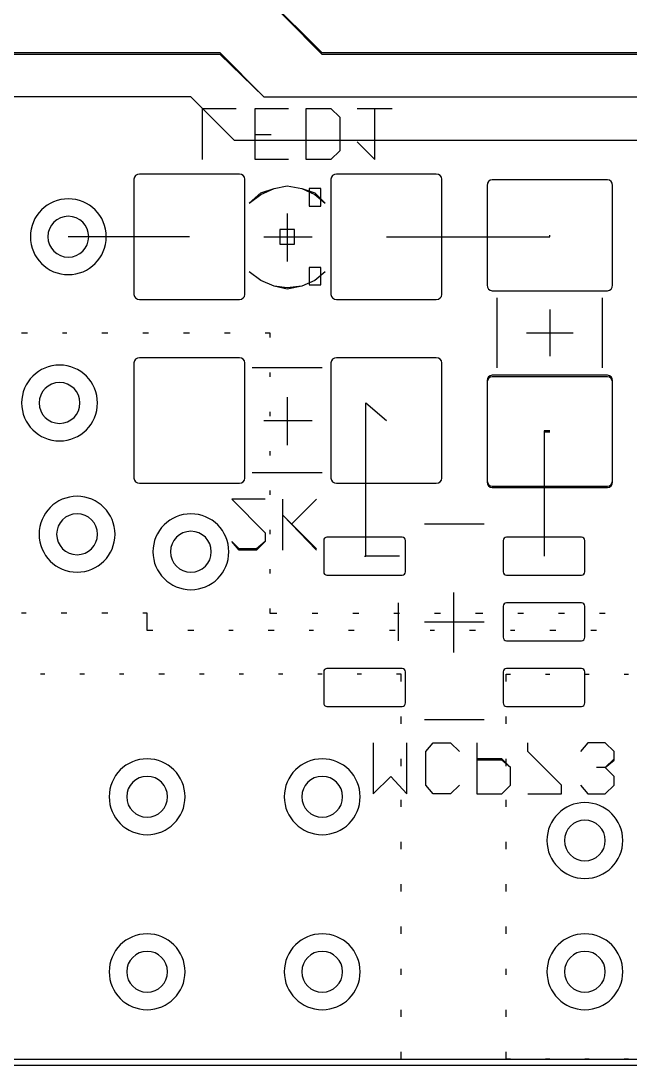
# Model space of a CAD drawing. Extents: x 82 to 213, y 78 to 137.
# Drawn here: x 114.01 to 122.85, y 78.48 to 93.63 of the extents above; entities that cross this region are included whole.
import ezdxf

# ---------------------------------------------------------------- set-up
doc = ezdxf.new("R2010")
doc.units = 0
for name, color, linetype in [('Circuit_2013-04-18', 7, 'CONTINUOUS'), ('Circuit_2013-08-08', 7, 'CONTINUOUS'), ('Cutout', 7, 'CONTINUOUS')]:
    doc.layers.add(name, color=color, linetype=linetype)

msp = doc.modelspace()

# ---------------------------------------------------------------- linework, layer by layer
at = {"layer": 'Circuit_2013-04-18', "color": 1}
for points in [[(127.6985, 90.628611), (126.4285, 91.898611), (117.115167, 91.898611), (116.480167, 92.533611), (99.356333, 92.533611), (96.689333, 95.200611), (96.4565, 95.200611)], [(117.5385, 92.533611), (116.9035, 93.168611), (108.246333, 93.168611), (106.6165, 94.777278), (106.6165, 95.200611)], [(128.9685, 91.898611), (127.6985, 93.168611), (118.385167, 93.168611), (116.7765, 94.777278), (116.7765, 95.200611)], [(117.5385, 92.533611), (127.275167, 92.533611), (128.545167, 91.263611)], [(116.6495, 91.623444), (116.6495, 92.364278), (117.136333, 92.364278)], [(117.898333, 91.623444), (117.4115, 91.623444), (117.4115, 92.364278), (117.898333, 92.364278)], [(118.152333, 91.623444), (118.152333, 92.364278), (118.512167, 92.364278), (118.639167, 92.237278), (118.639167, 91.750444), (118.512167, 91.623444), (118.152333, 91.623444)], [(118.893167, 91.877444), (119.147167, 91.623444), (119.147167, 92.364278)], [(118.893167, 92.364278), (119.401167, 92.364278)], [(117.4115, 91.983278), (117.644333, 91.983278)], [(117.326833, 90.988444), (117.496167, 91.136611), (117.686667, 91.200111), (117.877167, 91.242444), (118.088833, 91.200111), (118.279333, 91.136611), (118.4275, 90.988444)], [(116.459, 90.501611), (114.702167, 90.501611)], [(119.3165, 90.501611), (121.687167, 90.501611), (121.687167, 90.522778)], [(118.4275, 89.993611), (118.279333, 89.866611), (118.088833, 89.781944), (117.877167, 89.760778), (117.686667, 89.781944), (117.496167, 89.866611), (117.326833, 89.993611)], [(120.925167, 88.596611), (120.925167, 89.612611)], [(122.449167, 88.596611), (122.449167, 89.612611)], [(114.024833, 89.104611), (114.1095, 89.104611)], [(114.6175, 89.104611), (114.681, 89.104611)], [(115.189, 89.104611), (115.273667, 89.104611)], [(115.781667, 89.104611), (115.866333, 89.104611)], [(116.374333, 89.104611), (116.459, 89.104611)], [(116.967, 89.104611), (117.051667, 89.104611)], [(117.559667, 89.104611), (117.623167, 89.104611), (117.623167, 89.041111)], [(118.385167, 88.596611), (117.369167, 88.596611)], [(117.623167, 88.533111), (117.623167, 88.469611)], [(119.507, 85.866111), (119.020167, 85.866111), (119.020167, 88.088611), (119.3165, 87.834611)], [(117.623167, 87.961611), (117.623167, 87.898111)], [(121.687167, 87.686444), (121.6025, 87.686444), (121.6025, 85.866111)], [(117.623167, 87.390111), (117.623167, 87.326611)], [(118.385167, 87.072611), (117.369167, 87.072611)], [(117.559667, 86.691611), (117.072833, 86.691611), (117.559667, 86.204778), (117.559667, 86.077778), (117.432667, 85.971944), (117.178667, 85.971944), (117.072833, 86.077778)], [(117.623167, 86.818611), (117.623167, 86.755111)], [(117.813667, 85.971944), (117.813667, 86.691611)], [(117.940667, 86.331778), (118.3005, 86.691611)], [(117.813667, 86.458778), (118.3005, 85.971944)], [(117.623167, 86.247111), (117.623167, 86.183611)], [(120.734667, 86.331778), (119.866833, 86.331778)], [(118.999, 85.866111), (119.020167, 85.866111)], [(117.623167, 85.675611), (117.623167, 85.612111)], [(119.485833, 85.188778), (119.485833, 84.638444)], [(114.088333, 85.040611), (114.024833, 85.040611)], [(114.681, 85.040611), (114.596333, 85.040611)], [(115.273667, 85.040611), (115.189, 85.040611)], [(115.929833, 84.786611), (115.845167, 84.786611), (115.845167, 85.040611), (115.781667, 85.040611)], [(117.623167, 85.104111), (117.623167, 85.040611)], [(117.623167, 85.040611), (117.729, 85.040611)], [(118.237, 85.040611), (118.321667, 85.040611)], [(118.829667, 85.040611), (118.914333, 85.040611)], [(119.422333, 85.040611), (119.507, 85.040611)], [(120.015, 85.040611), (120.099667, 85.040611)], [(120.607667, 85.040611), (120.7135, 85.040611)], [(121.2215, 85.040611), (121.306167, 85.040611)], [(121.814167, 85.040611), (121.898833, 85.040611)], [(122.406833, 85.040611), (122.4915, 85.040611)], [(116.5225, 84.786611), (116.437833, 84.786611)], [(117.094, 84.786611), (117.0305, 84.786611)], [(117.686667, 84.786611), (117.602, 84.786611)], [(118.258167, 84.786611), (118.194667, 84.786611)], [(118.850833, 84.786611), (118.766167, 84.786611)], [(119.4435, 84.786611), (119.358833, 84.786611)], [(120.015, 84.786611), (119.9515, 84.786611)], [(120.607667, 84.786611), (120.523, 84.786611)], [(121.179167, 84.786611), (121.115667, 84.786611)], [(121.771833, 84.786611), (121.687167, 84.786611)], [(122.3645, 84.786611), (122.279833, 84.786611)], [(114.3635, 84.151611), (114.3, 84.151611)], [(114.935, 84.151611), (114.8715, 84.151611)], [(115.5065, 84.151611), (115.443, 84.151611)], [(116.099167, 84.151611), (116.0145, 84.151611)], [(116.670667, 84.151611), (116.607167, 84.151611)], [(117.242167, 84.151611), (117.178667, 84.151611)], [(117.813667, 84.151611), (117.750167, 84.151611)], [(118.385167, 84.151611), (118.321667, 84.151611)], [(118.956667, 84.151611), (118.893167, 84.151611)], [(119.528167, 84.151611), (119.464667, 84.151611)], [(119.528167, 84.045778), (119.528167, 84.151611)], [(121.052167, 84.151611), (121.115667, 84.151611)], [(121.052167, 84.045778), (121.052167, 84.151611)], [(121.623667, 84.151611), (121.687167, 84.151611)], [(122.195167, 84.151611), (122.258667, 84.151611)], [(122.766667, 84.151611), (122.830167, 84.151611)], [(119.528167, 83.431944), (119.528167, 83.537778)], [(121.052167, 83.431944), (121.052167, 83.537778)], [(119.866833, 83.495444), (120.734667, 83.495444)], [(119.126, 83.156778), (119.126, 82.415944), (119.38, 82.669944), (119.612833, 82.415944), (119.612833, 83.156778)], [(120.374833, 82.542944), (120.247833, 82.415944), (119.993833, 82.415944), (119.888, 82.542944), (119.888, 83.029778), (119.993833, 83.156778), (120.247833, 83.156778), (120.374833, 83.029778)], [(120.628833, 83.156778), (120.628833, 82.415944), (120.988667, 82.415944), (121.115667, 82.542944), (121.115667, 82.796944), (120.988667, 82.923944), (120.628833, 82.923944)], [(121.369667, 82.415944), (121.8565, 82.415944), (121.8565, 82.542944), (121.369667, 83.029778), (121.369667, 83.156778)], [(122.4915, 82.796944), (122.6185, 82.923944), (122.6185, 83.029778), (122.4915, 83.156778), (122.2375, 83.156778), (122.131667, 83.029778)], [(119.528167, 82.839278), (119.528167, 82.923944)], [(121.052167, 82.839278), (121.052167, 82.923944)], [(122.131667, 82.542944), (122.2375, 82.415944), (122.4915, 82.415944), (122.6185, 82.542944), (122.6185, 82.669944), (122.4915, 82.796944), (122.3645, 82.796944)], [(119.528167, 82.225444), (119.528167, 82.331278)], [(121.052167, 82.225444), (121.052167, 82.331278)], [(119.528167, 81.611611), (119.528167, 81.717444)], [(121.052167, 81.611611), (121.052167, 81.717444)], [(119.528167, 80.997778), (119.528167, 81.103611)], [(121.052167, 80.997778), (121.052167, 81.103611)], [(119.528167, 80.383944), (119.528167, 80.489778)], [(121.052167, 80.383944), (121.052167, 80.489778)], [(119.528167, 79.791278), (119.528167, 79.875944)], [(121.052167, 79.791278), (121.052167, 79.875944)], [(119.528167, 79.177444), (119.528167, 79.283278)], [(121.052167, 79.177444), (121.052167, 79.283278)], [(119.464667, 78.563611), (119.528167, 78.563611), (119.528167, 78.669444)], [(121.115667, 78.563611), (121.052167, 78.563611), (121.052167, 78.669444)], [(114.3, 78.563611), (114.3635, 78.563611)], [(114.8715, 78.563611), (114.935, 78.563611)], [(115.443, 78.563611), (115.5065, 78.563611)], [(116.0145, 78.563611), (116.099167, 78.563611)], [(116.607167, 78.563611), (116.670667, 78.563611)], [(117.178667, 78.563611), (117.242167, 78.563611)], [(117.750167, 78.563611), (117.813667, 78.563611)], [(118.321667, 78.563611), (118.385167, 78.563611)], [(118.893167, 78.563611), (118.956667, 78.563611)], [(121.687167, 78.563611), (121.623667, 78.563611)], [(122.258667, 78.563611), (122.195167, 78.563611)], [(122.830167, 78.563611), (122.766667, 78.563611)]]:
    msp.add_lwpolyline(points, dxfattribs=at)
at = {"layer": 'Circuit_2013-04-18', "color": 7}
for points in [[(117.1829, 91.411778), (115.7351, 91.411778)], [(120.0404, 91.411778), (118.5926, 91.411778)], [(115.654667, 91.338964), (115.654667, 89.664258), (115.654667, 89.664258)], [(117.263333, 89.664258), (117.263333, 91.338964)], [(118.512167, 91.338964), (118.512167, 89.664258), (118.512167, 89.664258)], [(120.120833, 89.664258), (120.120833, 91.338964)], [(120.777, 91.246678), (120.777, 89.798878), (120.777, 89.798878)], [(122.52452, 91.327111), (120.849813, 91.327111)], [(122.597333, 89.798878), (122.597333, 91.246678)], [(118.194667, 90.946111), (118.364, 90.946111), (118.364, 91.200111), (118.194667, 91.200111), (118.194667, 90.946111), (118.194667, 90.946111)], [(117.877167, 90.840278), (117.877167, 90.141778)], [(114.9985, 90.501611), (114.9985, 90.501611)], [(115.2525, 90.501611), (115.2525, 90.501611)], [(117.5385, 90.501611), (118.237, 90.501611)], [(117.771333, 90.395778), (117.983, 90.395778), (117.983, 90.607444), (117.771333, 90.607444), (117.771333, 90.395778), (117.771333, 90.395778)], [(118.194667, 89.803111), (118.364, 89.803111), (118.364, 90.057111), (118.194667, 90.057111), (118.194667, 89.803111), (118.194667, 89.803111)], [(115.7351, 89.591444), (117.1829, 89.591444)], [(118.5926, 89.591444), (120.0404, 89.591444)], [(120.849813, 89.718444), (122.52452, 89.718444)], [(121.687167, 89.443278), (121.687167, 88.765944)], [(121.3485, 89.104611), (122.025833, 89.104611)], [(115.654667, 88.671964), (115.654667, 86.997258), (115.654667, 86.997258)], [(117.1829, 88.744778), (115.7351, 88.744778)], [(117.263333, 86.997258), (117.263333, 88.671964)], [(118.512167, 88.671964), (118.512167, 86.997258), (118.512167, 86.997258)], [(120.0404, 88.744778), (118.5926, 88.744778)], [(120.120833, 86.997258), (120.120833, 88.671964)], [(120.777, 88.410344), (120.777, 86.962544), (120.777, 86.962544)], [(122.52452, 88.490778), (120.849813, 88.490778)], [(122.597333, 86.962544), (122.597333, 88.410344)], [(114.8715, 88.088611), (114.8715, 88.088611)], [(115.1255, 88.088611), (115.1255, 88.088611)], [(117.877167, 88.173278), (117.877167, 87.495944)], [(117.5385, 87.834611), (118.237, 87.834611)], [(115.7351, 86.924444), (117.1829, 86.924444)], [(118.5926, 86.924444), (120.0404, 86.924444)], [(120.849813, 86.882111), (122.52452, 86.882111)], [(115.1255, 86.183611), (115.1255, 86.183611)], [(115.3795, 86.183611), (115.3795, 86.183611)], [(118.406333, 86.091748), (118.406333, 85.640474), (118.406333, 85.640474)], [(119.544253, 86.141278), (118.453747, 86.141278)], [(119.591667, 85.640474), (119.591667, 86.091748)], [(121.009833, 86.091748), (121.009833, 85.640474), (121.009833, 85.640474)], [(122.147753, 86.141278), (121.057247, 86.141278)], [(122.195167, 85.640474), (122.195167, 86.091748)], [(116.7765, 85.929611), (116.7765, 85.929611)], [(117.0305, 85.929611), (117.0305, 85.929611)], [(118.453747, 85.590944), (119.544253, 85.590944)], [(121.057247, 85.590944), (122.147753, 85.590944)], [(120.290167, 85.336944), (120.290167, 84.469111)], [(122.147753, 85.188778), (121.057247, 85.188778)], [(121.009833, 85.139248), (121.009833, 84.687974), (121.009833, 84.687974)], [(122.195167, 84.687974), (122.195167, 85.139248)], [(119.866833, 84.913611), (120.734667, 84.913611)], [(121.057247, 84.638444), (122.147753, 84.638444)], [(118.406333, 84.186748), (118.406333, 83.735474), (118.406333, 83.735474)], [(119.544253, 84.236278), (118.453747, 84.236278)], [(119.591667, 83.735474), (119.591667, 84.186748)], [(121.009833, 84.186748), (121.009833, 83.735474), (121.009833, 83.735474)], [(122.147753, 84.236278), (121.057247, 84.236278)], [(122.195167, 83.735474), (122.195167, 84.186748)], [(118.453747, 83.685944), (119.544253, 83.685944)], [(121.057247, 83.685944), (122.147753, 83.685944)], [(116.1415, 82.373611), (116.1415, 82.373611)], [(116.3955, 82.373611), (116.3955, 82.373611)], [(118.6815, 82.373611), (118.6815, 82.373611)], [(118.9355, 82.373611), (118.9355, 82.373611)], [(122.4915, 81.738611), (122.4915, 81.738611)], [(122.7455, 81.738611), (122.7455, 81.738611)], [(116.1415, 79.833611), (116.1415, 79.833611)], [(116.3955, 79.833611), (116.3955, 79.833611)], [(118.6815, 79.833611), (118.6815, 79.833611)], [(118.9355, 79.833611), (118.9355, 79.833611)], [(122.4915, 79.833611), (122.4915, 79.833611)], [(122.7455, 79.833611), (122.7455, 79.833611)], [(83.481333, 78.563611), (210.439, 78.563611)]]:
    msp.add_lwpolyline(points, dxfattribs=at)
for points in [[(115.7351, 91.411778), (115.690678, 91.411778), (115.654667, 91.379175), (115.654667, 91.338964)], [(117.263333, 91.338964), (117.263333, 91.379175), (117.227322, 91.411778), (117.1829, 91.411778)], [(118.5926, 91.411778), (118.548178, 91.411778), (118.512167, 91.379175), (118.512167, 91.338964)], [(120.120833, 91.338964), (120.120833, 91.379175), (120.084822, 91.411778), (120.0404, 91.411778)], [(120.849813, 91.327111), (120.809599, 91.327111), (120.777, 91.2911), (120.777, 91.246678)], [(122.597333, 91.246678), (122.597333, 91.2911), (122.564731, 91.327111), (122.52452, 91.327111)], [(114.702167, 91.051944), (114.398225, 91.051944), (114.151833, 90.80555), (114.151833, 90.501611)], [(115.2525, 90.501611), (115.2525, 90.80555), (115.006106, 91.051944), (114.702167, 91.051944)], [(114.702167, 90.797944), (114.538506, 90.797944), (114.405833, 90.665272), (114.405833, 90.501611)], [(114.9985, 90.501611), (114.9985, 90.665272), (114.865827, 90.797944), (114.702167, 90.797944)], [(114.151833, 90.501611), (114.151833, 90.197669), (114.398225, 89.951278), (114.702167, 89.951278)], [(114.405833, 90.501611), (114.405833, 90.33795), (114.538506, 90.205278), (114.702167, 90.205278)], [(114.702167, 89.951278), (115.006106, 89.951278), (115.2525, 90.197669), (115.2525, 90.501611)], [(114.702167, 90.205278), (114.865827, 90.205278), (114.9985, 90.33795), (114.9985, 90.501611)], [(120.777, 89.798878), (120.777, 89.754456), (120.809599, 89.718444), (120.849813, 89.718444)], [(122.52452, 89.718444), (122.564731, 89.718444), (122.597333, 89.754456), (122.597333, 89.798878)], [(115.654667, 89.664258), (115.654667, 89.624044), (115.690678, 89.591444), (115.7351, 89.591444)], [(117.1829, 89.591444), (117.227322, 89.591444), (117.263333, 89.624044), (117.263333, 89.664258)], [(118.512167, 89.664258), (118.512167, 89.624044), (118.548178, 89.591444), (118.5926, 89.591444)], [(120.0404, 89.591444), (120.084822, 89.591444), (120.120833, 89.624044), (120.120833, 89.664258)], [(115.7351, 88.744778), (115.690678, 88.744778), (115.654667, 88.712178), (115.654667, 88.671964)], [(117.263333, 88.671964), (117.263333, 88.712178), (117.227322, 88.744778), (117.1829, 88.744778)], [(118.5926, 88.744778), (118.548178, 88.744778), (118.512167, 88.712178), (118.512167, 88.671964)], [(120.120833, 88.671964), (120.120833, 88.712178), (120.084822, 88.744778), (120.0404, 88.744778)], [(114.575167, 88.638944), (114.271225, 88.638944), (114.024833, 88.39255), (114.024833, 88.088611)], [(115.1255, 88.088611), (115.1255, 88.39255), (114.879109, 88.638944), (114.575167, 88.638944)], [(114.575167, 88.384944), (114.411506, 88.384944), (114.278833, 88.252272), (114.278833, 88.088611)], [(114.8715, 88.088611), (114.8715, 88.252272), (114.738827, 88.384944), (114.575167, 88.384944)], [(120.849813, 88.490778), (120.809599, 88.490778), (120.777, 88.454766), (120.777, 88.410344)], [(122.597333, 88.410344), (122.597333, 88.454766), (122.564731, 88.490778), (122.52452, 88.490778)], [(114.024833, 88.088611), (114.024833, 87.784669), (114.271225, 87.538278), (114.575167, 87.538278)], [(114.278833, 88.088611), (114.278833, 87.92495), (114.411506, 87.792278), (114.575167, 87.792278)], [(114.575167, 87.538278), (114.879109, 87.538278), (115.1255, 87.784669), (115.1255, 88.088611)], [(114.575167, 87.792278), (114.738827, 87.792278), (114.8715, 87.92495), (114.8715, 88.088611)], [(115.654667, 86.997258), (115.654667, 86.957044), (115.690678, 86.924444), (115.7351, 86.924444)], [(117.1829, 86.924444), (117.227322, 86.924444), (117.263333, 86.957044), (117.263333, 86.997258)], [(118.512167, 86.997258), (118.512167, 86.957044), (118.548178, 86.924444), (118.5926, 86.924444)], [(120.0404, 86.924444), (120.084822, 86.924444), (120.120833, 86.957044), (120.120833, 86.997258)], [(120.777, 86.962544), (120.777, 86.918123), (120.809599, 86.882111), (120.849813, 86.882111)], [(122.52452, 86.882111), (122.564731, 86.882111), (122.597333, 86.918123), (122.597333, 86.962544)], [(114.829167, 86.733944), (114.525225, 86.733944), (114.278833, 86.48755), (114.278833, 86.183611)], [(115.3795, 86.183611), (115.3795, 86.48755), (115.133106, 86.733944), (114.829167, 86.733944)], [(114.829167, 86.479944), (114.665506, 86.479944), (114.532833, 86.347272), (114.532833, 86.183611)], [(115.1255, 86.183611), (115.1255, 86.347272), (114.992827, 86.479944), (114.829167, 86.479944)], [(116.480167, 86.479944), (116.176225, 86.479944), (115.929833, 86.23355), (115.929833, 85.929611)], [(117.0305, 85.929611), (117.0305, 86.23355), (116.784109, 86.479944), (116.480167, 86.479944)], [(114.278833, 86.183611), (114.278833, 85.879669), (114.525225, 85.633278), (114.829167, 85.633278)], [(114.532833, 86.183611), (114.532833, 86.01995), (114.665506, 85.887278), (114.829167, 85.887278)], [(114.829167, 85.633278), (115.133106, 85.633278), (115.3795, 85.879669), (115.3795, 86.183611)], [(114.829167, 85.887278), (114.992827, 85.887278), (115.1255, 86.01995), (115.1255, 86.183611)], [(116.480167, 86.225944), (116.316506, 86.225944), (116.183833, 86.093272), (116.183833, 85.929611)], [(116.7765, 85.929611), (116.7765, 86.093272), (116.643827, 86.225944), (116.480167, 86.225944)], [(118.453747, 86.141278), (118.427556, 86.141278), (118.406333, 86.119095), (118.406333, 86.091748)], [(119.591667, 86.091748), (119.591667, 86.119095), (119.570444, 86.141278), (119.544253, 86.141278)], [(121.057247, 86.141278), (121.031056, 86.141278), (121.009833, 86.119095), (121.009833, 86.091748)], [(122.195167, 86.091748), (122.195167, 86.119095), (122.173944, 86.141278), (122.147753, 86.141278)], [(115.929833, 85.929611), (115.929833, 85.625669), (116.176225, 85.379278), (116.480167, 85.379278)], [(116.183833, 85.929611), (116.183833, 85.76595), (116.316506, 85.633278), (116.480167, 85.633278)], [(116.480167, 85.379278), (116.784109, 85.379278), (117.0305, 85.625669), (117.0305, 85.929611)], [(116.480167, 85.633278), (116.643827, 85.633278), (116.7765, 85.76595), (116.7765, 85.929611)], [(118.406333, 85.640474), (118.406333, 85.613127), (118.427556, 85.590944), (118.453747, 85.590944)], [(119.544253, 85.590944), (119.570444, 85.590944), (119.591667, 85.613127), (119.591667, 85.640474)], [(121.009833, 85.640474), (121.009833, 85.613127), (121.031056, 85.590944), (121.057247, 85.590944)], [(122.147753, 85.590944), (122.173944, 85.590944), (122.195167, 85.613127), (122.195167, 85.640474)], [(121.057247, 85.188778), (121.031056, 85.188778), (121.009833, 85.166595), (121.009833, 85.139248)], [(122.195167, 85.139248), (122.195167, 85.166595), (122.173944, 85.188778), (122.147753, 85.188778)], [(121.009833, 84.687974), (121.009833, 84.660627), (121.031056, 84.638444), (121.057247, 84.638444)], [(122.147753, 84.638444), (122.173944, 84.638444), (122.195167, 84.660627), (122.195167, 84.687974)], [(118.453747, 84.236278), (118.427556, 84.236278), (118.406333, 84.214095), (118.406333, 84.186748)], [(119.591667, 84.186748), (119.591667, 84.214095), (119.570444, 84.236278), (119.544253, 84.236278)], [(121.057247, 84.236278), (121.031056, 84.236278), (121.009833, 84.214095), (121.009833, 84.186748)], [(122.195167, 84.186748), (122.195167, 84.214095), (122.173944, 84.236278), (122.147753, 84.236278)], [(118.406333, 83.735474), (118.406333, 83.708127), (118.427556, 83.685944), (118.453747, 83.685944)], [(119.544253, 83.685944), (119.570444, 83.685944), (119.591667, 83.708127), (119.591667, 83.735474)], [(121.009833, 83.735474), (121.009833, 83.708127), (121.031056, 83.685944), (121.057247, 83.685944)], [(122.147753, 83.685944), (122.173944, 83.685944), (122.195167, 83.708127), (122.195167, 83.735474)], [(115.845167, 82.923944), (115.541225, 82.923944), (115.294833, 82.67755), (115.294833, 82.373611)], [(116.3955, 82.373611), (116.3955, 82.67755), (116.149109, 82.923944), (115.845167, 82.923944)], [(118.385167, 82.923944), (118.081225, 82.923944), (117.834833, 82.67755), (117.834833, 82.373611)], [(118.9355, 82.373611), (118.9355, 82.67755), (118.689109, 82.923944), (118.385167, 82.923944)], [(115.845167, 82.669944), (115.681506, 82.669944), (115.548833, 82.537272), (115.548833, 82.373611)], [(116.1415, 82.373611), (116.1415, 82.537272), (116.008827, 82.669944), (115.845167, 82.669944)], [(118.385167, 82.669944), (118.221506, 82.669944), (118.088833, 82.537272), (118.088833, 82.373611)], [(118.6815, 82.373611), (118.6815, 82.537272), (118.548827, 82.669944), (118.385167, 82.669944)], [(115.294833, 82.373611), (115.294833, 82.069669), (115.541225, 81.823278), (115.845167, 81.823278)], [(115.548833, 82.373611), (115.548833, 82.20995), (115.681506, 82.077278), (115.845167, 82.077278)], [(115.845167, 81.823278), (116.149109, 81.823278), (116.3955, 82.069669), (116.3955, 82.373611)], [(115.845167, 82.077278), (116.008827, 82.077278), (116.1415, 82.20995), (116.1415, 82.373611)], [(117.834833, 82.373611), (117.834833, 82.069669), (118.081225, 81.823278), (118.385167, 81.823278)], [(118.088833, 82.373611), (118.088833, 82.20995), (118.221506, 82.077278), (118.385167, 82.077278)], [(118.385167, 81.823278), (118.689109, 81.823278), (118.9355, 82.069669), (118.9355, 82.373611)], [(118.385167, 82.077278), (118.548827, 82.077278), (118.6815, 82.20995), (118.6815, 82.373611)], [(122.195167, 82.288944), (121.891225, 82.288944), (121.644833, 82.04255), (121.644833, 81.738611)], [(122.7455, 81.738611), (122.7455, 82.04255), (122.499109, 82.288944), (122.195167, 82.288944)], [(122.195167, 82.034944), (122.031506, 82.034944), (121.898833, 81.902272), (121.898833, 81.738611)], [(122.4915, 81.738611), (122.4915, 81.902272), (122.358827, 82.034944), (122.195167, 82.034944)], [(121.644833, 81.738611), (121.644833, 81.434669), (121.891225, 81.188278), (122.195167, 81.188278)], [(121.898833, 81.738611), (121.898833, 81.57495), (122.031506, 81.442278), (122.195167, 81.442278)], [(122.195167, 81.188278), (122.499109, 81.188278), (122.7455, 81.434669), (122.7455, 81.738611)], [(122.195167, 81.442278), (122.358827, 81.442278), (122.4915, 81.57495), (122.4915, 81.738611)], [(115.845167, 80.383944), (115.541225, 80.383944), (115.294833, 80.13755), (115.294833, 79.833611)], [(116.3955, 79.833611), (116.3955, 80.13755), (116.149109, 80.383944), (115.845167, 80.383944)], [(118.385167, 80.383944), (118.081225, 80.383944), (117.834833, 80.13755), (117.834833, 79.833611)], [(118.9355, 79.833611), (118.9355, 80.13755), (118.689109, 80.383944), (118.385167, 80.383944)], [(122.195167, 80.383944), (121.891225, 80.383944), (121.644833, 80.13755), (121.644833, 79.833611)], [(122.7455, 79.833611), (122.7455, 80.13755), (122.499109, 80.383944), (122.195167, 80.383944)], [(115.845167, 80.129944), (115.681506, 80.129944), (115.548833, 79.997272), (115.548833, 79.833611)], [(116.1415, 79.833611), (116.1415, 79.997272), (116.008827, 80.129944), (115.845167, 80.129944)], [(118.385167, 80.129944), (118.221506, 80.129944), (118.088833, 79.997272), (118.088833, 79.833611)], [(118.6815, 79.833611), (118.6815, 79.997272), (118.548827, 80.129944), (118.385167, 80.129944)], [(122.195167, 80.129944), (122.031506, 80.129944), (121.898833, 79.997272), (121.898833, 79.833611)], [(122.4915, 79.833611), (122.4915, 79.997272), (122.358827, 80.129944), (122.195167, 80.129944)], [(115.294833, 79.833611), (115.294833, 79.529669), (115.541225, 79.283278), (115.845167, 79.283278)], [(115.548833, 79.833611), (115.548833, 79.66995), (115.681506, 79.537278), (115.845167, 79.537278)], [(115.845167, 79.283278), (116.149109, 79.283278), (116.3955, 79.529669), (116.3955, 79.833611)], [(115.845167, 79.537278), (116.008827, 79.537278), (116.1415, 79.66995), (116.1415, 79.833611)], [(117.834833, 79.833611), (117.834833, 79.529669), (118.081225, 79.283278), (118.385167, 79.283278)], [(118.088833, 79.833611), (118.088833, 79.66995), (118.221506, 79.537278), (118.385167, 79.537278)], [(118.385167, 79.283278), (118.689109, 79.283278), (118.9355, 79.529669), (118.9355, 79.833611)], [(118.385167, 79.537278), (118.548827, 79.537278), (118.6815, 79.66995), (118.6815, 79.833611)], [(121.644833, 79.833611), (121.644833, 79.529669), (121.891225, 79.283278), (122.195167, 79.283278)], [(121.898833, 79.833611), (121.898833, 79.66995), (122.031506, 79.537278), (122.195167, 79.537278)], [(122.195167, 79.283278), (122.499109, 79.283278), (122.7455, 79.529669), (122.7455, 79.833611)], [(122.195167, 79.537278), (122.358827, 79.537278), (122.4915, 79.66995), (122.4915, 79.833611)]]:
    msp.add_open_spline(points, degree=3, dxfattribs=at)
at = {"layer": 'Circuit_2013-08-08', "color": 1}
for points in [[(127.6985, 90.628611), (126.4285, 91.898611), (117.115167, 91.898611), (116.480167, 92.533611), (99.356333, 92.533611), (96.689333, 95.179444), (96.4565, 95.179444)], [(117.5385, 92.533611), (116.9035, 93.147444), (108.246333, 93.147444), (106.6165, 94.777278), (106.6165, 95.179444)], [(128.9685, 91.898611), (127.6985, 93.147444), (118.385167, 93.147444), (116.7765, 94.777278), (116.7765, 95.179444)], [(117.5385, 92.533611), (127.275167, 92.533611), (128.545167, 91.263611)], [(116.6495, 91.623444), (116.6495, 92.364278), (117.136333, 92.364278)], [(117.898333, 91.623444), (117.4115, 91.623444), (117.4115, 92.364278), (117.898333, 92.364278)], [(118.152333, 91.623444), (118.152333, 92.364278), (118.512167, 92.364278), (118.639167, 92.237278), (118.639167, 91.750444), (118.512167, 91.623444), (118.152333, 91.623444)], [(118.893167, 91.877444), (119.147167, 91.623444), (119.147167, 92.364278)], [(118.893167, 92.364278), (119.401167, 92.364278)], [(117.4115, 91.983278), (117.644333, 91.983278)], [(117.326833, 90.988444), (117.496167, 91.115444), (117.686667, 91.200111), (117.877167, 91.242444), (118.088833, 91.200111), (118.279333, 91.115444), (118.4275, 90.988444)], [(116.459, 90.501611), (114.702167, 90.501611)], [(119.3165, 90.501611), (121.687167, 90.501611), (121.687167, 90.522778)], [(118.4275, 89.993611), (118.279333, 89.866611), (118.088833, 89.781944), (117.877167, 89.739611), (117.686667, 89.781944), (117.496167, 89.866611), (117.326833, 89.993611)], [(120.925167, 88.596611), (120.925167, 89.612611)], [(122.449167, 88.596611), (122.449167, 89.612611)], [(114.024833, 89.104611), (114.1095, 89.104611)], [(114.6175, 89.104611), (114.681, 89.104611)], [(115.189, 89.104611), (115.273667, 89.104611)], [(115.781667, 89.104611), (115.866333, 89.104611)], [(116.374333, 89.104611), (116.459, 89.104611)], [(116.967, 89.104611), (117.051667, 89.104611)], [(117.559667, 89.104611), (117.623167, 89.104611), (117.623167, 89.041111)], [(118.385167, 88.596611), (117.369167, 88.596611)], [(117.623167, 88.533111), (117.623167, 88.469611)], [(119.507, 85.866111), (119.020167, 85.866111), (119.020167, 88.088611), (119.3165, 87.834611)], [(117.623167, 87.961611), (117.623167, 87.898111)], [(121.687167, 87.665278), (121.6025, 87.665278), (121.6025, 85.866111)], [(117.623167, 87.390111), (117.623167, 87.326611)], [(118.385167, 87.072611), (117.369167, 87.072611)], [(117.559667, 86.691611), (117.072833, 86.691611), (117.559667, 86.204778), (117.559667, 86.077778), (117.432667, 85.950778), (117.178667, 85.950778), (117.072833, 86.077778)], [(117.623167, 86.818611), (117.623167, 86.755111)], [(117.813667, 85.950778), (117.813667, 86.691611)], [(117.940667, 86.331778), (118.3005, 86.691611)], [(117.813667, 86.458778), (118.3005, 85.950778)], [(117.623167, 86.247111), (117.623167, 86.183611)], [(120.734667, 86.331778), (119.866833, 86.331778)], [(118.999, 85.866111), (119.020167, 85.866111)], [(117.623167, 85.675611), (117.623167, 85.612111)], [(114.088333, 85.040611), (114.024833, 85.040611)], [(114.681, 85.040611), (114.596333, 85.040611)], [(115.273667, 85.040611), (115.189, 85.040611)], [(115.929833, 84.786611), (115.845167, 84.786611), (115.845167, 85.040611), (115.781667, 85.040611)], [(117.623167, 85.104111), (117.623167, 85.040611)], [(117.623167, 85.040611), (117.729, 85.040611)], [(118.237, 85.040611), (118.321667, 85.040611)], [(118.829667, 85.040611), (118.914333, 85.040611)], [(119.422333, 85.040611), (119.507, 85.040611)], [(119.485833, 85.167611), (119.485833, 84.638444)], [(120.015, 85.040611), (120.099667, 85.040611)], [(120.607667, 85.040611), (120.7135, 85.040611)], [(121.2215, 85.040611), (121.306167, 85.040611)], [(121.814167, 85.040611), (121.898833, 85.040611)], [(122.406833, 85.040611), (122.4915, 85.040611)], [(116.5225, 84.786611), (116.437833, 84.786611)], [(117.094, 84.786611), (117.0305, 84.786611)], [(117.686667, 84.786611), (117.602, 84.786611)], [(118.258167, 84.786611), (118.194667, 84.786611)], [(118.850833, 84.786611), (118.766167, 84.786611)], [(119.4435, 84.786611), (119.358833, 84.786611)], [(120.015, 84.786611), (119.9515, 84.786611)], [(120.607667, 84.786611), (120.523, 84.786611)], [(121.179167, 84.786611), (121.115667, 84.786611)], [(121.771833, 84.786611), (121.687167, 84.786611)], [(122.3645, 84.786611), (122.279833, 84.786611)], [(114.3635, 84.151611), (114.3, 84.151611)], [(114.935, 84.151611), (114.8715, 84.151611)], [(115.5065, 84.151611), (115.443, 84.151611)], [(116.099167, 84.151611), (116.0145, 84.151611)], [(116.670667, 84.151611), (116.607167, 84.151611)], [(117.242167, 84.151611), (117.178667, 84.151611)], [(117.813667, 84.151611), (117.750167, 84.151611)], [(118.385167, 84.151611), (118.321667, 84.151611)], [(118.956667, 84.151611), (118.893167, 84.151611)], [(119.528167, 84.151611), (119.464667, 84.151611)], [(119.528167, 84.045778), (119.528167, 84.151611)], [(121.052167, 84.151611), (121.115667, 84.151611)], [(121.052167, 84.045778), (121.052167, 84.151611)], [(121.623667, 84.151611), (121.687167, 84.151611)], [(122.195167, 84.151611), (122.258667, 84.151611)], [(122.766667, 84.151611), (122.830167, 84.151611)], [(119.528167, 83.431944), (119.528167, 83.537778)], [(121.052167, 83.431944), (121.052167, 83.537778)], [(119.866833, 83.495444), (120.734667, 83.495444)], [(119.126, 83.156778), (119.126, 82.415944), (119.38, 82.669944), (119.612833, 82.415944), (119.612833, 83.156778)], [(120.374833, 82.542944), (120.247833, 82.415944), (119.993833, 82.415944), (119.888, 82.542944), (119.888, 83.029778), (119.993833, 83.156778), (120.247833, 83.156778), (120.374833, 83.029778)], [(120.628833, 83.156778), (120.628833, 82.415944), (120.988667, 82.415944), (121.115667, 82.542944), (121.115667, 82.796944), (120.988667, 82.902778), (120.628833, 82.902778)], [(121.369667, 82.415944), (121.8565, 82.415944), (121.8565, 82.542944), (121.369667, 83.029778), (121.369667, 83.156778)], [(122.4915, 82.796944), (122.6185, 82.902778), (122.6185, 83.029778), (122.4915, 83.156778), (122.2375, 83.156778), (122.131667, 83.029778)], [(119.528167, 82.818111), (119.528167, 82.923944)], [(121.052167, 82.818111), (121.052167, 82.923944)], [(122.131667, 82.542944), (122.2375, 82.415944), (122.4915, 82.415944), (122.6185, 82.542944), (122.6185, 82.669944), (122.4915, 82.796944), (122.3645, 82.796944)], [(119.528167, 82.225444), (119.528167, 82.310111)], [(121.052167, 82.225444), (121.052167, 82.310111)], [(119.528167, 81.611611), (119.528167, 81.717444)], [(121.052167, 81.611611), (121.052167, 81.717444)], [(119.528167, 80.997778), (119.528167, 81.103611)], [(121.052167, 80.997778), (121.052167, 81.103611)], [(119.528167, 80.383944), (119.528167, 80.489778)], [(121.052167, 80.383944), (121.052167, 80.489778)], [(119.528167, 79.791278), (119.528167, 79.875944)], [(121.052167, 79.791278), (121.052167, 79.875944)], [(119.528167, 79.177444), (119.528167, 79.283278)], [(121.052167, 79.177444), (121.052167, 79.283278)], [(119.464667, 78.563611), (119.528167, 78.563611), (119.528167, 78.669444)], [(121.115667, 78.563611), (121.052167, 78.563611), (121.052167, 78.669444)], [(114.3, 78.563611), (114.3635, 78.563611)], [(114.8715, 78.563611), (114.935, 78.563611)], [(115.443, 78.563611), (115.5065, 78.563611)], [(116.0145, 78.563611), (116.099167, 78.563611)], [(116.607167, 78.563611), (116.670667, 78.563611)], [(117.178667, 78.563611), (117.242167, 78.563611)], [(117.750167, 78.563611), (117.813667, 78.563611)], [(118.321667, 78.563611), (118.385167, 78.563611)], [(118.893167, 78.563611), (118.956667, 78.563611)], [(121.687167, 78.563611), (121.623667, 78.563611)], [(122.258667, 78.563611), (122.195167, 78.563611)], [(122.830167, 78.563611), (122.766667, 78.563611)]]:
    msp.add_lwpolyline(points, dxfattribs=at)
at = {"layer": 'Circuit_2013-08-08', "color": 7}
for points in [[(117.1829, 91.411778), (115.7351, 91.411778)], [(120.0404, 91.411778), (118.5926, 91.411778)], [(115.654667, 91.338964), (115.654667, 89.664258), (115.654667, 89.664258)], [(117.263333, 89.664258), (117.263333, 91.338964)], [(118.512167, 91.338964), (118.512167, 89.664258), (118.512167, 89.664258)], [(120.120833, 89.664258), (120.120833, 91.338964)], [(120.777, 91.246678), (120.777, 89.798878), (120.777, 89.798878)], [(122.52452, 91.327111), (120.849813, 91.327111)], [(122.597333, 89.798878), (122.597333, 91.246678)], [(118.194667, 90.946111), (118.364, 90.946111), (118.364, 91.200111), (118.194667, 91.200111), (118.194667, 90.946111), (118.194667, 90.946111)], [(117.877167, 90.840278), (117.877167, 90.141778)], [(114.9985, 90.501611), (114.9985, 90.501611)], [(115.2525, 90.501611), (115.2525, 90.501611)], [(117.5385, 90.501611), (118.237, 90.501611)], [(117.771333, 90.395778), (117.983, 90.395778), (117.983, 90.607444), (117.771333, 90.607444), (117.771333, 90.395778), (117.771333, 90.395778)], [(118.194667, 89.803111), (118.364, 89.803111), (118.364, 90.057111), (118.194667, 90.057111), (118.194667, 89.803111), (118.194667, 89.803111)], [(115.7351, 89.591444), (117.1829, 89.591444)], [(118.5926, 89.591444), (120.0404, 89.591444)], [(120.849813, 89.718444), (122.52452, 89.718444)], [(121.687167, 89.443278), (121.687167, 88.765944)], [(121.3485, 89.104611), (122.025833, 89.104611)], [(115.654667, 88.671964), (115.654667, 86.997258), (115.654667, 86.997258)], [(117.1829, 88.744778), (115.7351, 88.744778)], [(117.263333, 86.997258), (117.263333, 88.671964)], [(118.512167, 88.671964), (118.512167, 86.997258), (118.512167, 86.997258)], [(120.0404, 88.744778), (118.5926, 88.744778)], [(120.120833, 86.997258), (120.120833, 88.671964)], [(120.777, 88.389178), (120.777, 86.941378), (120.777, 86.941378)], [(122.52452, 88.469611), (120.849813, 88.469611)], [(122.597333, 86.941378), (122.597333, 88.389178)], [(114.8715, 88.088611), (114.8715, 88.088611)], [(115.1255, 88.088611), (115.1255, 88.088611)], [(117.877167, 88.173278), (117.877167, 87.474778)], [(117.5385, 87.834611), (118.237, 87.834611)], [(115.7351, 86.924444), (117.1829, 86.924444)], [(118.5926, 86.924444), (120.0404, 86.924444)], [(120.849813, 86.860944), (122.52452, 86.860944)], [(115.1255, 86.183611), (115.1255, 86.183611)], [(115.3795, 86.183611), (115.3795, 86.183611)], [(118.406333, 86.091748), (118.406333, 85.640474), (118.406333, 85.640474)], [(119.544253, 86.141278), (118.453747, 86.141278)], [(119.591667, 85.640474), (119.591667, 86.091748)], [(121.009833, 86.091748), (121.009833, 85.640474), (121.009833, 85.640474)], [(122.147753, 86.141278), (121.057247, 86.141278)], [(122.195167, 85.640474), (122.195167, 86.091748)], [(116.7765, 85.929611), (116.7765, 85.929611)], [(117.0305, 85.929611), (117.0305, 85.929611)], [(118.453747, 85.590944), (119.544253, 85.590944)], [(121.057247, 85.590944), (122.147753, 85.590944)], [(120.290167, 85.336944), (120.290167, 84.469111)], [(122.147753, 85.188778), (121.057247, 85.188778)], [(121.009833, 85.139248), (121.009833, 84.687974), (121.009833, 84.687974)], [(122.195167, 84.687974), (122.195167, 85.139248)], [(119.866833, 84.913611), (120.734667, 84.913611)], [(121.057247, 84.638444), (122.147753, 84.638444)], [(118.406333, 84.186748), (118.406333, 83.735474), (118.406333, 83.735474)], [(119.544253, 84.236278), (118.453747, 84.236278)], [(119.591667, 83.735474), (119.591667, 84.186748)], [(121.009833, 84.186748), (121.009833, 83.735474), (121.009833, 83.735474)], [(122.147753, 84.236278), (121.057247, 84.236278)], [(122.195167, 83.735474), (122.195167, 84.186748)], [(118.453747, 83.685944), (119.544253, 83.685944)], [(121.057247, 83.685944), (122.147753, 83.685944)], [(116.1415, 82.373611), (116.1415, 82.373611)], [(116.3955, 82.373611), (116.3955, 82.373611)], [(118.6815, 82.373611), (118.6815, 82.373611)], [(118.9355, 82.373611), (118.9355, 82.373611)], [(122.4915, 81.738611), (122.4915, 81.738611)], [(122.7455, 81.738611), (122.7455, 81.738611)], [(116.1415, 79.833611), (116.1415, 79.833611)], [(116.3955, 79.833611), (116.3955, 79.833611)], [(118.6815, 79.833611), (118.6815, 79.833611)], [(118.9355, 79.833611), (118.9355, 79.833611)], [(122.4915, 79.833611), (122.4915, 79.833611)], [(122.7455, 79.833611), (122.7455, 79.833611)], [(83.481333, 78.563611), (210.439, 78.563611)]]:
    msp.add_lwpolyline(points, dxfattribs=at)
for points in [[(115.7351, 91.411778), (115.690678, 91.411778), (115.654667, 91.379175), (115.654667, 91.338964)], [(117.263333, 91.338964), (117.263333, 91.379175), (117.227322, 91.411778), (117.1829, 91.411778)], [(118.5926, 91.411778), (118.548178, 91.411778), (118.512167, 91.379175), (118.512167, 91.338964)], [(120.120833, 91.338964), (120.120833, 91.379175), (120.084822, 91.411778), (120.0404, 91.411778)], [(120.849813, 91.327111), (120.809599, 91.327111), (120.777, 91.2911), (120.777, 91.246678)], [(122.597333, 91.246678), (122.597333, 91.2911), (122.564731, 91.327111), (122.52452, 91.327111)], [(114.702167, 91.051944), (114.398225, 91.051944), (114.151833, 90.805553), (114.151833, 90.501611)], [(115.2525, 90.501611), (115.2525, 90.805553), (115.006106, 91.051944), (114.702167, 91.051944)], [(114.702167, 90.797944), (114.538506, 90.797944), (114.405833, 90.665272), (114.405833, 90.501611)], [(114.9985, 90.501611), (114.9985, 90.665272), (114.865827, 90.797944), (114.702167, 90.797944)], [(114.151833, 90.501611), (114.151833, 90.197669), (114.398225, 89.951278), (114.702167, 89.951278)], [(114.405833, 90.501611), (114.405833, 90.33795), (114.538506, 90.205278), (114.702167, 90.205278)], [(114.702167, 89.951278), (115.006106, 89.951278), (115.2525, 90.197669), (115.2525, 90.501611)], [(114.702167, 90.205278), (114.865827, 90.205278), (114.9985, 90.33795), (114.9985, 90.501611)], [(120.777, 89.798878), (120.777, 89.754456), (120.809599, 89.718444), (120.849813, 89.718444)], [(122.52452, 89.718444), (122.564731, 89.718444), (122.597333, 89.754456), (122.597333, 89.798878)], [(115.654667, 89.664258), (115.654667, 89.624044), (115.690678, 89.591444), (115.7351, 89.591444)], [(117.1829, 89.591444), (117.227322, 89.591444), (117.263333, 89.624044), (117.263333, 89.664258)], [(118.512167, 89.664258), (118.512167, 89.624044), (118.548178, 89.591444), (118.5926, 89.591444)], [(120.0404, 89.591444), (120.084822, 89.591444), (120.120833, 89.624044), (120.120833, 89.664258)], [(115.7351, 88.744778), (115.690678, 88.744778), (115.654667, 88.712178), (115.654667, 88.671964)], [(117.263333, 88.671964), (117.263333, 88.712178), (117.227322, 88.744778), (117.1829, 88.744778)], [(118.5926, 88.744778), (118.548178, 88.744778), (118.512167, 88.712178), (118.512167, 88.671964)], [(120.120833, 88.671964), (120.120833, 88.712178), (120.084822, 88.744778), (120.0404, 88.744778)], [(114.575167, 88.638944), (114.271225, 88.638944), (114.024833, 88.392553), (114.024833, 88.088611)], [(115.1255, 88.088611), (115.1255, 88.392553), (114.879109, 88.638944), (114.575167, 88.638944)], [(114.575167, 88.384944), (114.411506, 88.384944), (114.278833, 88.252272), (114.278833, 88.088611)], [(114.8715, 88.088611), (114.8715, 88.252272), (114.738827, 88.384944), (114.575167, 88.384944)], [(120.849813, 88.469611), (120.809599, 88.469611), (120.777, 88.4336), (120.777, 88.389178)], [(122.597333, 88.389178), (122.597333, 88.4336), (122.564731, 88.469611), (122.52452, 88.469611)], [(114.024833, 88.088611), (114.024833, 87.784672), (114.271225, 87.538278), (114.575167, 87.538278)], [(114.278833, 88.088611), (114.278833, 87.92495), (114.411506, 87.792278), (114.575167, 87.792278)], [(114.575167, 87.538278), (114.879109, 87.538278), (115.1255, 87.784672), (115.1255, 88.088611)], [(114.575167, 87.792278), (114.738827, 87.792278), (114.8715, 87.92495), (114.8715, 88.088611)], [(115.654667, 86.997258), (115.654667, 86.957044), (115.690678, 86.924444), (115.7351, 86.924444)], [(117.1829, 86.924444), (117.227322, 86.924444), (117.263333, 86.957044), (117.263333, 86.997258)], [(118.512167, 86.997258), (118.512167, 86.957044), (118.548178, 86.924444), (118.5926, 86.924444)], [(120.0404, 86.924444), (120.084822, 86.924444), (120.120833, 86.957044), (120.120833, 86.997258)], [(120.777, 86.941378), (120.777, 86.896956), (120.809599, 86.860944), (120.849813, 86.860944)], [(122.52452, 86.860944), (122.564731, 86.860944), (122.597333, 86.896956), (122.597333, 86.941378)], [(114.829167, 86.733944), (114.525225, 86.733944), (114.278833, 86.487553), (114.278833, 86.183611)], [(115.3795, 86.183611), (115.3795, 86.487553), (115.133106, 86.733944), (114.829167, 86.733944)], [(114.829167, 86.479944), (114.665506, 86.479944), (114.532833, 86.347272), (114.532833, 86.183611)], [(115.1255, 86.183611), (115.1255, 86.347272), (114.992827, 86.479944), (114.829167, 86.479944)], [(116.480167, 86.479944), (116.176225, 86.479944), (115.929833, 86.23355), (115.929833, 85.929611)], [(117.0305, 85.929611), (117.0305, 86.23355), (116.784109, 86.479944), (116.480167, 86.479944)], [(114.278833, 86.183611), (114.278833, 85.879672), (114.525225, 85.633278), (114.829167, 85.633278)], [(114.532833, 86.183611), (114.532833, 86.01995), (114.665506, 85.887278), (114.829167, 85.887278)], [(114.829167, 85.633278), (115.133106, 85.633278), (115.3795, 85.879672), (115.3795, 86.183611)], [(114.829167, 85.887278), (114.992827, 85.887278), (115.1255, 86.01995), (115.1255, 86.183611)], [(116.480167, 86.225944), (116.316506, 86.225944), (116.183833, 86.093272), (116.183833, 85.929611)], [(116.7765, 85.929611), (116.7765, 86.093272), (116.643827, 86.225944), (116.480167, 86.225944)], [(118.453747, 86.141278), (118.427556, 86.141278), (118.406333, 86.119095), (118.406333, 86.091748)], [(119.591667, 86.091748), (119.591667, 86.119095), (119.570444, 86.141278), (119.544253, 86.141278)], [(121.057247, 86.141278), (121.031056, 86.141278), (121.009833, 86.119095), (121.009833, 86.091748)], [(122.195167, 86.091748), (122.195167, 86.119095), (122.173944, 86.141278), (122.147753, 86.141278)], [(115.929833, 85.929611), (115.929833, 85.625672), (116.176225, 85.379278), (116.480167, 85.379278)], [(116.183833, 85.929611), (116.183833, 85.76595), (116.316506, 85.633278), (116.480167, 85.633278)], [(116.480167, 85.379278), (116.784109, 85.379278), (117.0305, 85.625672), (117.0305, 85.929611)], [(116.480167, 85.633278), (116.643827, 85.633278), (116.7765, 85.76595), (116.7765, 85.929611)], [(118.406333, 85.640474), (118.406333, 85.613127), (118.427556, 85.590944), (118.453747, 85.590944)], [(119.544253, 85.590944), (119.570444, 85.590944), (119.591667, 85.613127), (119.591667, 85.640474)], [(121.009833, 85.640474), (121.009833, 85.613127), (121.031056, 85.590944), (121.057247, 85.590944)], [(122.147753, 85.590944), (122.173944, 85.590944), (122.195167, 85.613127), (122.195167, 85.640474)], [(121.057247, 85.188778), (121.031056, 85.188778), (121.009833, 85.166595), (121.009833, 85.139248)], [(122.195167, 85.139248), (122.195167, 85.166595), (122.173944, 85.188778), (122.147753, 85.188778)], [(121.009833, 84.687974), (121.009833, 84.660627), (121.031056, 84.638444), (121.057247, 84.638444)], [(122.147753, 84.638444), (122.173944, 84.638444), (122.195167, 84.660627), (122.195167, 84.687974)], [(118.453747, 84.236278), (118.427556, 84.236278), (118.406333, 84.214095), (118.406333, 84.186748)], [(119.591667, 84.186748), (119.591667, 84.214095), (119.570444, 84.236278), (119.544253, 84.236278)], [(121.057247, 84.236278), (121.031056, 84.236278), (121.009833, 84.214095), (121.009833, 84.186748)], [(122.195167, 84.186748), (122.195167, 84.214095), (122.173944, 84.236278), (122.147753, 84.236278)], [(118.406333, 83.735474), (118.406333, 83.708127), (118.427556, 83.685944), (118.453747, 83.685944)], [(119.544253, 83.685944), (119.570444, 83.685944), (119.591667, 83.708127), (119.591667, 83.735474)], [(121.009833, 83.735474), (121.009833, 83.708127), (121.031056, 83.685944), (121.057247, 83.685944)], [(122.147753, 83.685944), (122.173944, 83.685944), (122.195167, 83.708127), (122.195167, 83.735474)], [(115.845167, 82.923944), (115.541225, 82.923944), (115.294833, 82.677553), (115.294833, 82.373611)], [(116.3955, 82.373611), (116.3955, 82.677553), (116.149109, 82.923944), (115.845167, 82.923944)], [(118.385167, 82.923944), (118.081225, 82.923944), (117.834833, 82.677553), (117.834833, 82.373611)], [(118.9355, 82.373611), (118.9355, 82.677553), (118.689109, 82.923944), (118.385167, 82.923944)], [(115.845167, 82.669944), (115.681506, 82.669944), (115.548833, 82.537272), (115.548833, 82.373611)], [(116.1415, 82.373611), (116.1415, 82.537272), (116.008827, 82.669944), (115.845167, 82.669944)], [(118.385167, 82.669944), (118.221506, 82.669944), (118.088833, 82.537272), (118.088833, 82.373611)], [(118.6815, 82.373611), (118.6815, 82.537272), (118.548827, 82.669944), (118.385167, 82.669944)], [(115.294833, 82.373611), (115.294833, 82.069672), (115.541225, 81.823278), (115.845167, 81.823278)], [(115.548833, 82.373611), (115.548833, 82.20995), (115.681506, 82.077278), (115.845167, 82.077278)], [(115.845167, 81.823278), (116.149109, 81.823278), (116.3955, 82.069672), (116.3955, 82.373611)], [(115.845167, 82.077278), (116.008827, 82.077278), (116.1415, 82.20995), (116.1415, 82.373611)], [(117.834833, 82.373611), (117.834833, 82.069672), (118.081225, 81.823278), (118.385167, 81.823278)], [(118.088833, 82.373611), (118.088833, 82.20995), (118.221506, 82.077278), (118.385167, 82.077278)], [(118.385167, 81.823278), (118.689109, 81.823278), (118.9355, 82.069672), (118.9355, 82.373611)], [(118.385167, 82.077278), (118.548827, 82.077278), (118.6815, 82.20995), (118.6815, 82.373611)], [(122.195167, 82.288944), (121.891225, 82.288944), (121.644833, 82.042553), (121.644833, 81.738611)], [(122.7455, 81.738611), (122.7455, 82.042553), (122.499109, 82.288944), (122.195167, 82.288944)], [(122.195167, 82.034944), (122.031506, 82.034944), (121.898833, 81.902272), (121.898833, 81.738611)], [(122.4915, 81.738611), (122.4915, 81.902272), (122.358827, 82.034944), (122.195167, 82.034944)], [(121.644833, 81.738611), (121.644833, 81.434672), (121.891225, 81.188278), (122.195167, 81.188278)], [(121.898833, 81.738611), (121.898833, 81.57495), (122.031506, 81.442278), (122.195167, 81.442278)], [(122.195167, 81.188278), (122.499109, 81.188278), (122.7455, 81.434672), (122.7455, 81.738611)], [(122.195167, 81.442278), (122.358827, 81.442278), (122.4915, 81.57495), (122.4915, 81.738611)], [(115.845167, 80.383944), (115.541225, 80.383944), (115.294833, 80.137553), (115.294833, 79.833611)], [(116.3955, 79.833611), (116.3955, 80.137553), (116.149109, 80.383944), (115.845167, 80.383944)], [(118.385167, 80.383944), (118.081225, 80.383944), (117.834833, 80.137553), (117.834833, 79.833611)], [(118.9355, 79.833611), (118.9355, 80.137553), (118.689109, 80.383944), (118.385167, 80.383944)], [(122.195167, 80.383944), (121.891225, 80.383944), (121.644833, 80.137553), (121.644833, 79.833611)], [(122.7455, 79.833611), (122.7455, 80.137553), (122.499109, 80.383944), (122.195167, 80.383944)], [(115.845167, 80.129944), (115.681506, 80.129944), (115.548833, 79.997272), (115.548833, 79.833611)], [(116.1415, 79.833611), (116.1415, 79.997272), (116.008827, 80.129944), (115.845167, 80.129944)], [(118.385167, 80.129944), (118.221506, 80.129944), (118.088833, 79.997272), (118.088833, 79.833611)], [(118.6815, 79.833611), (118.6815, 79.997272), (118.548827, 80.129944), (118.385167, 80.129944)], [(122.195167, 80.129944), (122.031506, 80.129944), (121.898833, 79.997272), (121.898833, 79.833611)], [(122.4915, 79.833611), (122.4915, 79.997272), (122.358827, 80.129944), (122.195167, 80.129944)], [(115.294833, 79.833611), (115.294833, 79.529672), (115.541225, 79.283278), (115.845167, 79.283278)], [(115.548833, 79.833611), (115.548833, 79.66995), (115.681506, 79.537278), (115.845167, 79.537278)], [(115.845167, 79.283278), (116.149109, 79.283278), (116.3955, 79.529672), (116.3955, 79.833611)], [(115.845167, 79.537278), (116.008827, 79.537278), (116.1415, 79.66995), (116.1415, 79.833611)], [(117.834833, 79.833611), (117.834833, 79.529672), (118.081225, 79.283278), (118.385167, 79.283278)], [(118.088833, 79.833611), (118.088833, 79.66995), (118.221506, 79.537278), (118.385167, 79.537278)], [(118.385167, 79.283278), (118.689109, 79.283278), (118.9355, 79.529672), (118.9355, 79.833611)], [(118.385167, 79.537278), (118.548827, 79.537278), (118.6815, 79.66995), (118.6815, 79.833611)], [(121.644833, 79.833611), (121.644833, 79.529672), (121.891225, 79.283278), (122.195167, 79.283278)], [(121.898833, 79.833611), (121.898833, 79.66995), (122.031506, 79.537278), (122.195167, 79.537278)], [(122.195167, 79.283278), (122.499109, 79.283278), (122.7455, 79.529672), (122.7455, 79.833611)], [(122.195167, 79.537278), (122.358827, 79.537278), (122.4915, 79.66995), (122.4915, 79.833611)]]:
    msp.add_open_spline(points, degree=3, dxfattribs=at)
at = {"layer": 'Cutout', "color": 5}
msp.add_lwpolyline([(83.608333, 78.478944), (210.566, 78.478944)], dxfattribs=at)

doc.saveas('drawing.dxf')
